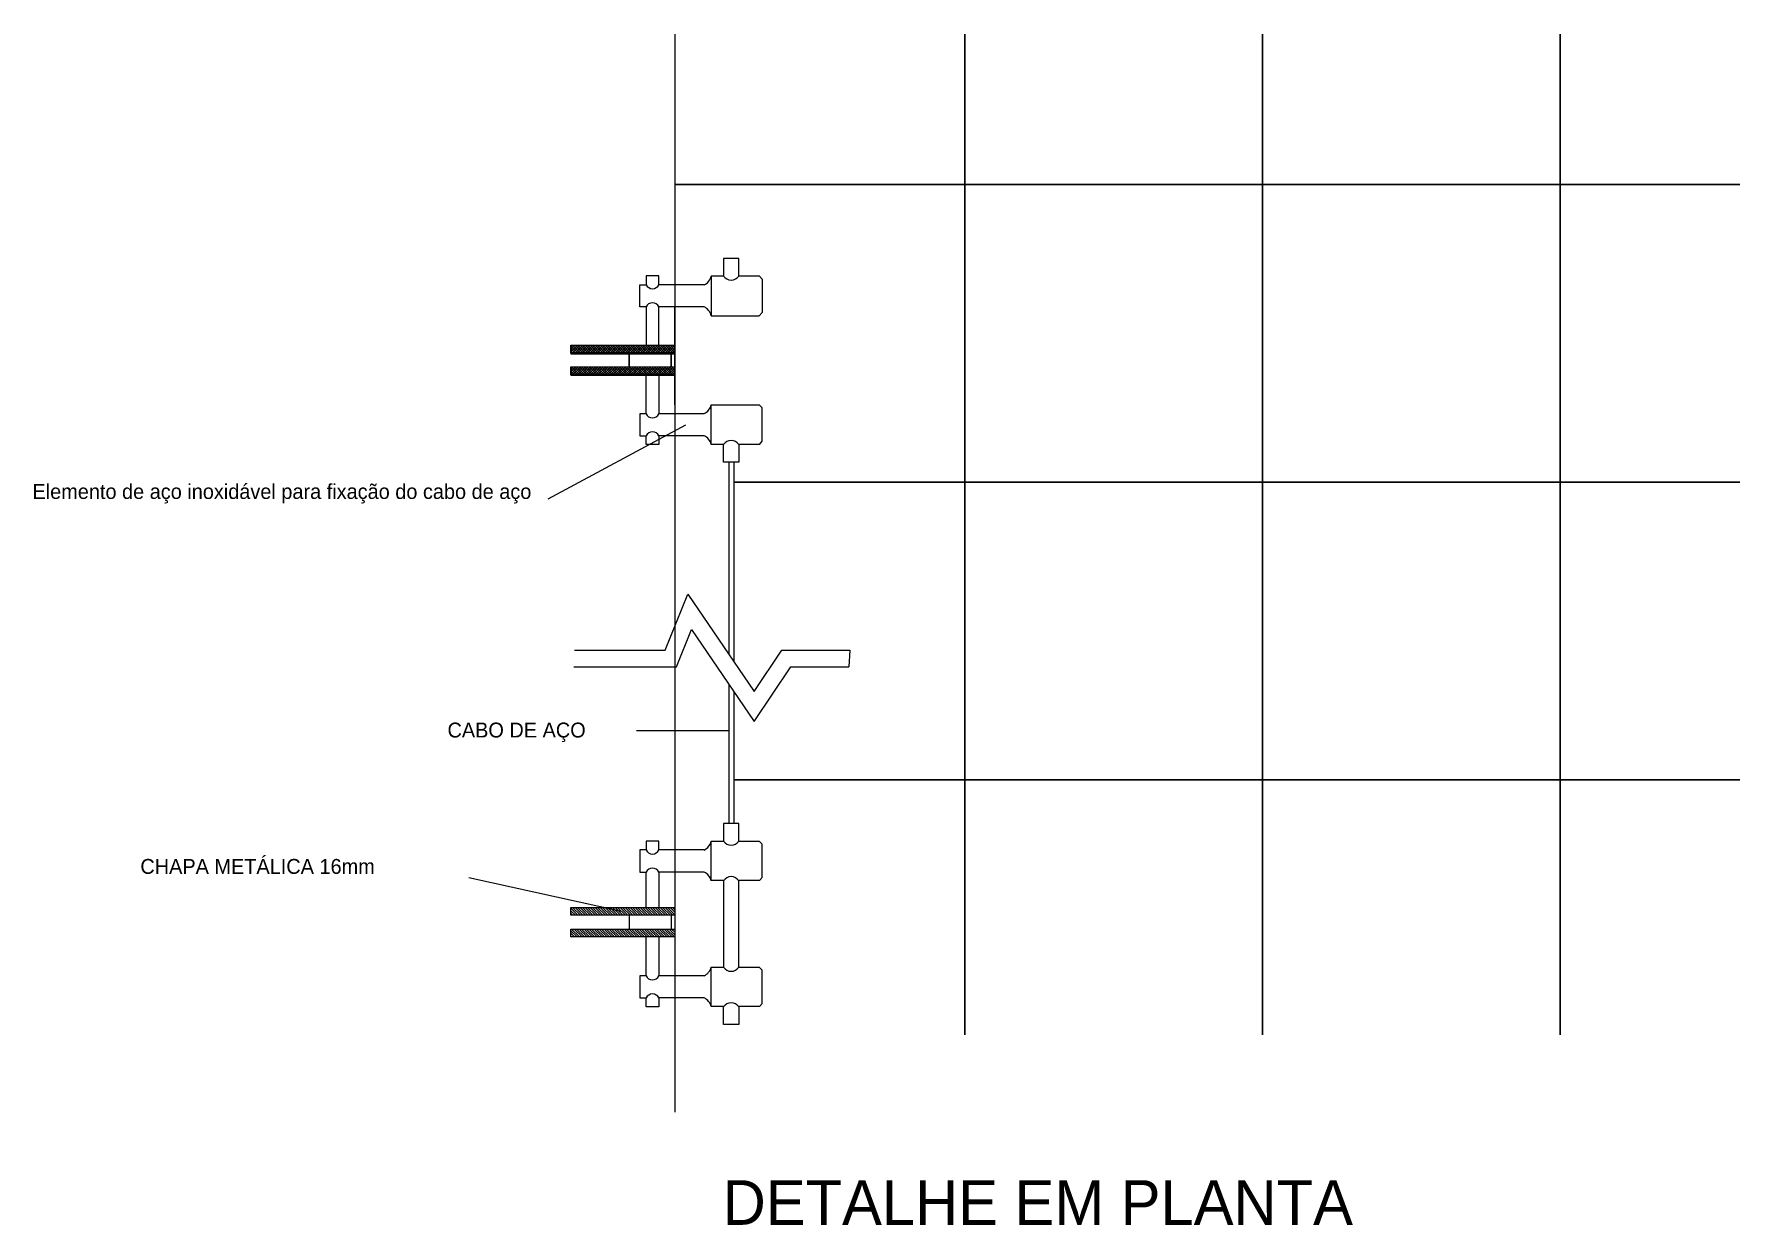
# Model space of a CAD drawing. Header units: millimetres. Extents: x 908.4 to 963.4, y 274.9 to 316.3.
# Drawn here: x 931.87 to 933.278, y 284.31 to 285.292 of the extents above; entities that cross this region are included whole.
import ezdxf

# ---------------------------------------------------------------- set-up
doc = ezdxf.new("R2010")
doc.units = ezdxf.units.MM
doc.header["$LTSCALE"] = 10
doc.layers.add('ESCALERA', color=90, linetype='Continuous')
doc.layers.add('HACHES', color=252, linetype='Continuous')
doc.layers.add('PN-03', color=180, linetype='Continuous', lineweight=30)
doc.layers.add('TEXTOS', color=90, linetype='Continuous', lineweight=9)
doc.styles.add('FER2', font='', dxfattribs={"height": 1.5})
doc.styles.get('FER2').set_extended_font_data('Dauphin')

msp = doc.modelspace()

# ---------------------------------------------------------------- hatches: boundary and pattern name
at = {"layer": 'HACHES'}
h = msp.add_hatch(dxfattribs=at)
h.set_pattern_fill('ANSI31', color=256, scale=0.011676, angle=90, style=0)
h.set_pattern_definition([(135, (3174.909899, -697.2373896), (-0.0010320204565, -0.0010320204565), [])])
h.paths.add_polyline_path([(932.3993, 285.0291), (932.3993, 285.0357), (932.3135, 285.0357), (932.3135, 285.0291)])
h.paths.add_polyline_path([(932.3993, 285.0113), (932.3993, 285.0179), (932.3135, 285.0179), (932.3135, 285.0113)])
h = msp.add_hatch(dxfattribs=at)
h.set_pattern_fill('ANSI31', color=256, scale=0.011676, angle=90, style=0)
h.set_pattern_definition([(225, (3174.909899, 1267.2839976), (-0.0010320204565, 0.0010320204565), [])])
h.paths.add_polyline_path([(932.3993, 285.0175), (932.3993, 285.011), (932.3135, 285.011), (932.3135, 285.0175)])
h.paths.add_polyline_path([(932.3993, 285.0353), (932.3993, 285.0287), (932.3135, 285.0287), (932.3135, 285.0353)])
h = msp.add_hatch(dxfattribs=at)
h.set_pattern_fill('ANSI31', color=256, scale=0.011676, angle=90, style=0)
h.set_pattern_definition([(135, (3174.909899, -697.7011335), (-0.0010320204565, -0.0010320204565), [])])
h.paths.add_polyline_path([(932.3993, 284.5654), (932.3993, 284.5719), (932.3135, 284.5719), (932.3135, 284.5654)])
h.paths.add_polyline_path([(932.3993, 284.5476), (932.3993, 284.5541), (932.3135, 284.5541), (932.3135, 284.5476)])
at = {"layer": 'PN-03', "ltscale": 0.1}
h = msp.add_hatch(dxfattribs=at)
h.set_pattern_fill('_USER', color=256, scale=0.245633, style=0, double=1, pattern_type=0)
h.set_pattern_definition([(0, (312.9055, -79.59732), (0, 0.2456334), []), (90, (312.9055, -79.59732), (-0.2456334, 2e-17), [])])
h.paths.add_polyline_path([(933.2784, 285.2924), (932.3993, 285.2924), (932.3993, 285.06), (932.4236, 285.06), (932.4236, 285.1458), (932.4302, 285.1458), (932.4302, 285.1427), (932.4414, 285.1427), (932.4414, 285.1458), (932.448, 285.1458), (932.448, 285.0837), (932.4801, 285.0837), (932.4801, 285.0889), (932.4983, 285.0889), (932.4983, 285.0837), (932.5056, 285.0837), (932.5056, 285.0732), (932.4983, 285.0732), (932.4983, 285.0359, 0.242364), (932.5054, 285.03), (932.5054, 285.0197), (932.5201, 285.0197), (932.5201, 285.0072), (932.5054, 285.0072), (932.5054, 284.9902), (932.5028, 284.9879), (932.4925, 284.9879), (932.4753, 284.9879), (932.4728, 284.9903), (932.4728, 285.03, 0.236667), (932.4801, 285.0359), (932.4801, 285.06), (932.436, 285.06), (932.436, 285.0233), (932.3993, 285.0233), (932.3993, 284.9792), (932.4234, 284.9792, 0.011271), (932.4238, 284.9794, 0.224796), (932.4293, 284.9865), (932.469, 284.9865), (932.4714, 284.984), (932.4714, 284.9668), (932.4714, 284.9565), (932.4691, 284.9539), (932.4521, 284.9539), (932.4521, 284.9392), (932.4479, 284.9392), (932.4479, 284.7748), (932.4648, 284.75), (932.4877, 284.7841), (932.5437, 284.7841), (932.543, 284.7703), (932.4951, 284.7703), (932.4649, 284.7254), (932.4479, 284.7504), (932.4479, 284.6411), (932.4521, 284.6411), (932.4521, 284.6265), (932.469, 284.6265), (932.4714, 284.624), (932.4714, 284.6068), (932.4714, 284.5965), (932.4691, 284.594), (932.4521, 284.594), (932.4521, 284.5227), (932.469, 284.5227), (932.4714, 284.5202), (932.4714, 284.503), (932.4714, 284.4927), (932.4691, 284.4902), (932.4521, 284.4902), (932.4521, 284.4754), (932.4396, 284.4754), (932.4396, 284.4902), (932.4293, 284.4902, 0.242364), (932.4234, 284.4972), (932.3993, 284.4972), (932.3993, 284.4668), (933.2784, 284.4668)])

# ---------------------------------------------------------------- linework, layer by layer
at = {"layer": 'ESCALERA'}
for p, q in [((932.4396, 284.594), (932.4396, 284.5226)), ((932.4521, 284.5226), (932.4521, 284.594))]:
    msp.add_line(p, q, dxfattribs=at)
for points in [[(932.3993, 285.2924), (932.3993, 284.403)], [(932.4521, 285.0929), (932.4521, 285.1074), (932.4396, 285.1074), (932.4396, 285.0929)], [(932.3861, 285.0856), (932.3861, 285.0929), (932.3756, 285.0929), (932.3756, 285.0856)], [(932.4293, 285.0927), (932.4293, 285.0601)], [(932.4397, 285.0927), (932.4293, 285.0927), (932.4293, 285.0798)], [(932.4691, 285.0927), (932.452, 285.0927)], [(932.4691, 285.0927), (932.4714, 285.0901)], [(932.3756, 285.0674), (932.3704, 285.0674), (932.3704, 285.0856), (932.3756, 285.0856)], [(932.4234, 285.0856), (932.3861, 285.0856)], [(932.4714, 285.0901), (932.4714, 285.0798)], [(932.4714, 285.0798), (932.4714, 285.0627)], [(932.3756, 285.0674), (932.3756, 285.0353)], [(932.4234, 285.0674), (932.3861, 285.0674)], [(932.3861, 285.0353), (932.3861, 285.0674)], [(932.3993, 284.9866), (932.3993, 285.0674)], [(932.3993, 285.06), (932.3993, 284.9792)], [(932.4293, 285.0601), (932.469, 285.0601)], [(932.4714, 285.0627), (932.469, 285.0601)], [(932.3616, 285.0291), (932.3616, 285.0179)], [(932.3616, 285.0175), (932.3616, 285.0287)], [(932.3962, 285.0291), (932.3962, 285.0179)], [(932.3962, 285.0175), (932.3962, 285.0287)], [(932.3756, 284.9792), (932.3756, 285.0113)], [(932.3861, 285.0113), (932.3861, 284.9792)], [(932.4293, 284.9539), (932.4293, 284.9865)], [(932.4293, 284.9865), (932.469, 284.9865)], [(932.4714, 284.984), (932.469, 284.9865)], [(932.4714, 284.9668), (932.4714, 284.984)], [(932.3756, 284.9792), (932.3704, 284.9792), (932.3704, 284.961), (932.3756, 284.961)], [(932.4234, 284.9792), (932.3861, 284.9792)], [(932.4397, 284.9539), (932.4293, 284.9539), (932.4293, 284.9668)], [(932.4714, 284.9565), (932.4714, 284.9668)], [(932.3861, 284.961), (932.3861, 284.9537), (932.3756, 284.9537), (932.3756, 284.961)], [(932.4234, 284.961), (932.3861, 284.961)], [(932.4521, 284.9538), (932.4521, 284.9392), (932.4396, 284.9392), (932.4396, 284.9538)], [(932.4691, 284.9539), (932.452, 284.9539)], [(932.4691, 284.9539), (932.4714, 284.9565)], [(932.4521, 284.6265), (932.4521, 284.6411), (932.4396, 284.6411), (932.4396, 284.6265)], [(932.3756, 284.6193), (932.3704, 284.6193), (932.3704, 284.6011), (932.3756, 284.6011)], [(932.3861, 284.6193), (932.3861, 284.6266), (932.3756, 284.6266), (932.3756, 284.6193)], [(932.4234, 284.6193), (932.3861, 284.6193)], [(932.4293, 284.594), (932.4293, 284.6265), (932.4396, 284.6265)], [(932.4521, 284.6265), (932.469, 284.6265)], [(932.4714, 284.624), (932.469, 284.6265)], [(932.4714, 284.6068), (932.4714, 284.624)], [(932.3756, 284.5719), (932.3756, 284.6011)], [(932.4234, 284.601), (932.3861, 284.601)], [(932.3861, 284.601), (932.3861, 284.5719)], [(932.3993, 284.601), (932.3993, 284.5155)], [(932.4396, 284.594), (932.4293, 284.594), (932.4293, 284.6068)], [(932.4714, 284.5965), (932.4714, 284.6068)], [(932.4691, 284.594), (932.4521, 284.594)], [(932.4691, 284.594), (932.4714, 284.5965)], [(932.3616, 284.5654), (932.3616, 284.5541)], [(932.3962, 284.5654), (932.3962, 284.5541)], [(932.3756, 284.5155), (932.3756, 284.5476)], [(932.3861, 284.5476), (932.3861, 284.5155)], [(932.3756, 284.5155), (932.3704, 284.5155), (932.3704, 284.4973), (932.3756, 284.4973)], [(932.4234, 284.5155), (932.3861, 284.5155)], [(932.4293, 284.4902), (932.4293, 284.5227), (932.4396, 284.5227)], [(932.4521, 284.5227), (932.469, 284.5227)], [(932.4714, 284.5202), (932.469, 284.5227)], [(932.4714, 284.503), (932.4714, 284.5202)], [(932.4397, 284.4902), (932.4293, 284.4902), (932.4293, 284.503)], [(932.4714, 284.4927), (932.4714, 284.503)], [(932.3861, 284.4972), (932.3861, 284.4899), (932.3756, 284.4899), (932.3756, 284.4973)], [(932.4234, 284.4972), (932.3861, 284.4972)], [(932.4521, 284.49), (932.4521, 284.4754), (932.4396, 284.4754), (932.4396, 284.49)], [(932.4691, 284.4902), (932.452, 284.4902)], [(932.4691, 284.4902), (932.4714, 284.4927)]]:
    msp.add_lwpolyline(points, dxfattribs=at)
for points in [[(932.3135, 285.0357), (932.3993, 285.0357), (932.3993, 285.0291), (932.3135, 285.0291)], [(932.3135, 285.0287), (932.3993, 285.0287), (932.3993, 285.0353), (932.3135, 285.0353)], [(932.3135, 285.0179), (932.3993, 285.0179), (932.3993, 285.0113), (932.3135, 285.0113)], [(932.3135, 285.011), (932.3993, 285.011), (932.3993, 285.0175), (932.3135, 285.0175)], [(932.3135, 284.5719), (932.3993, 284.5719), (932.3993, 284.5654), (932.3135, 284.5654)], [(932.3135, 284.5541), (932.3993, 284.5541), (932.3993, 284.5476), (932.3135, 284.5476)]]:
    msp.add_lwpolyline(points, close=True, dxfattribs=at)
for centre, radius, start, end in [((932.4195, 285.0949), 0.0101, 292.7593, 347.2542), ((932.4458, 285.097), 0.0075, 213.7221, 326.3197), ((932.3809, 285.0882), 0.00583, 206.1431, 334.1119), ((932.3808, 285.0649), 0.00583, 25.274, 154.6765), ((932.4192, 285.0578), 0.0104, 12.7579, 66.0181), ((932.4192, 284.9888), 0.0104, 293.9819, 347.2421), ((932.3808, 284.9817), 0.00583, 205.3235, 334.726), ((932.3809, 284.9584), 0.00583, 25.8881, 153.8569), ((932.4195, 284.9517), 0.0101, 12.7458, 67.2407), ((932.4458, 284.9496), 0.0075, 33.6803, 146.2779), ((932.3808, 284.6218), 0.00583, 205.3235, 334.726), ((932.4192, 284.6288), 0.0104, 293.9819, 347.2421), ((932.4458, 284.6307), 0.0075, 213.7221, 326.3197), ((932.3809, 284.5985), 0.00583, 25.8881, 153.8569), ((932.4195, 284.5917), 0.0101, 12.7458, 67.2407), ((932.4458, 284.5898), 0.0075, 33.6803, 146.2779), ((932.3808, 284.518), 0.00583, 205.3235, 334.726), ((932.4192, 284.525), 0.0104, 293.9819, 347.2421), ((932.4458, 284.5267), 0.0075, 213.7221, 326.3197), ((932.3809, 284.4947), 0.00583, 25.8881, 153.8569), ((932.4195, 284.4879), 0.0101, 12.7458, 67.2407), ((932.4458, 284.4858), 0.0075, 33.6803, 146.2779)]:
    msp.add_arc(centre, radius, start, end, dxfattribs=at)
at = {"layer": 'TEXTOS', "ltscale": 0.1}
for p, q in [((932.4438, 284.9392), (932.4438, 284.7808)), ((932.4479, 284.9392), (932.4479, 284.7748)), ((932.3914, 284.7841), (932.4101, 284.8303)), ((932.4101, 284.8303), (932.4648, 284.75)), ((932.4007, 284.7703), (932.4132, 284.8013)), ((932.4132, 284.8013), (932.4649, 284.7254)), ((932.3166, 284.7841), (932.3914, 284.7841)), ((932.4648, 284.75), (932.4877, 284.7841)), ((932.4877, 284.7841), (932.5437, 284.7841)), ((932.5437, 284.7841), (932.543, 284.7703)), ((932.316, 284.7703), (932.4007, 284.7703)), ((932.4649, 284.7254), (932.4951, 284.7703)), ((932.4951, 284.7703), (932.543, 284.7703)), ((932.4438, 284.7564), (932.4438, 284.6411)), ((932.4479, 284.7504), (932.4479, 284.6411)), ((932.4438, 284.7177), (932.3677, 284.7177)), ((932.4479, 284.6411), (932.4438, 284.6411))]:
    msp.add_line(p, q, dxfattribs=at)
for points in [[(932.4081, 284.9697), (932.2944, 284.9086)], [(932.3553, 284.5686), (932.2292, 284.5963)]]:
    msp.add_lwpolyline(points, dxfattribs=at)

# ---------------------------------------------------------------- texts
at = {"layer": 'TEXTOS', "ltscale": 0.1, "attachment_point": 2, "style": 'FER2'}
for s, insert, char_height, width in [('{\\fBankGothic Lt BT|b0|i0|c0|p34;Elemento de aço inoxidável para fixação do cabo de aço}', (932.075, 284.9212), 0.012282, 0.445088), ('{\\fBankGothic Lt BT|b0|i0|c0|p34;CABO DE AÇO}', (932.2687, 284.7244), 0.012282, 0.36845), ('{\\fBankGothic Lt BT|b0|i0|c0|p34;CHAPA METÁLICA 16mm}', (932.0549, 284.6119), 0.012282, 0.344296), ('{\\fBankGothic Md BT|b0|i0|c0|p34;DETALHE EM PLANTA}', (932.6989, 284.3469), 0.036845, 0.69023)]:
    msp.add_mtext(s, dxfattribs=dict(at, insert=insert, char_height=char_height, width=width))

doc.saveas('drawing.dxf')
